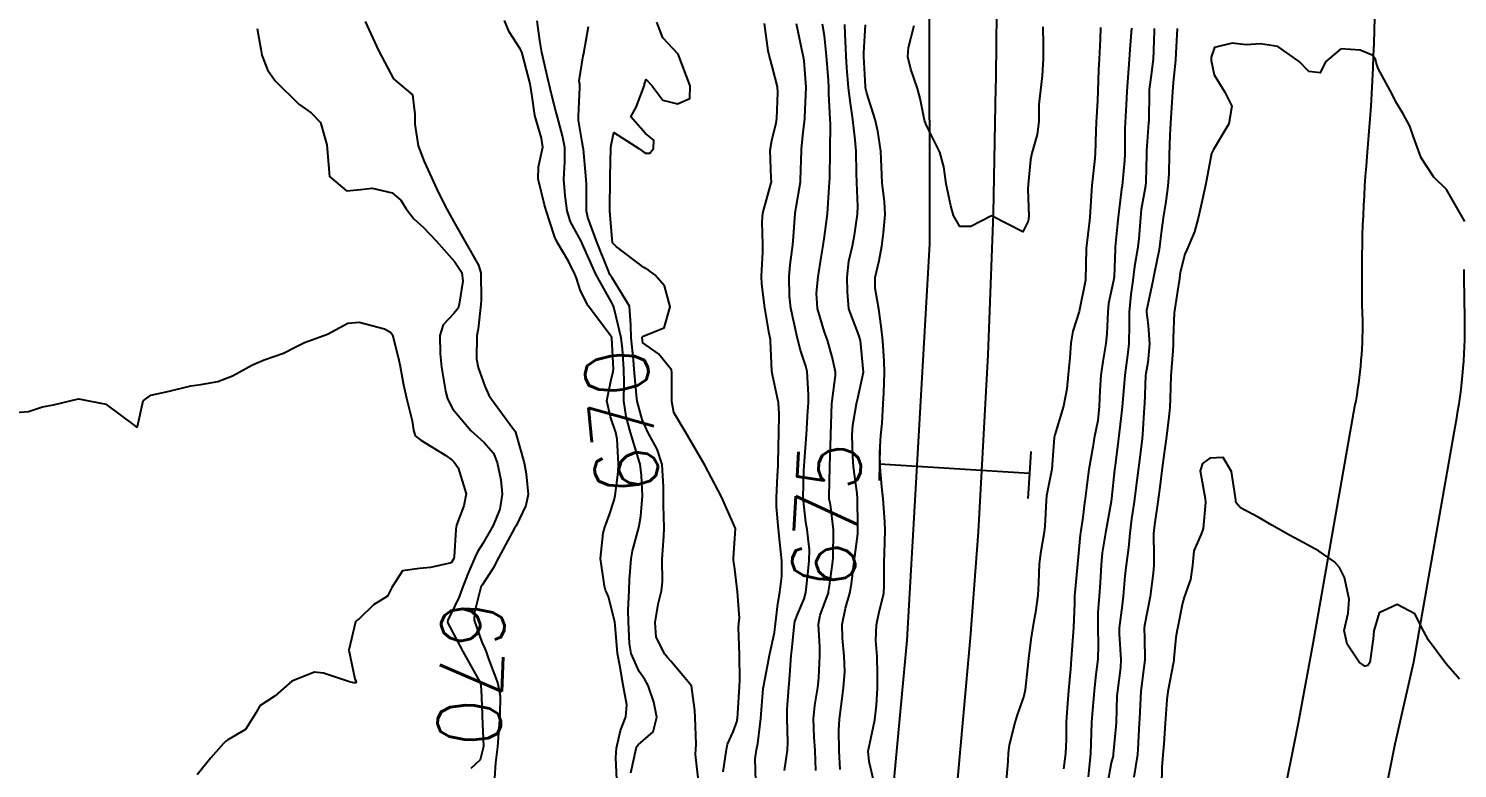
# Model space of a CAD drawing. Header units: metres. Extents: x 298520 to 308411, y 7433745 to 7450750.
# Drawn here: x 300845.5 to 300936.1, y 7447241.7 to 7447288.5 of the extents above; entities that cross this region are included whole.
import ezdxf
from ezdxf.enums import TextEntityAlignment as Align

# ---------------------------------------------------------------- set-up
doc = ezdxf.new("R2010")
doc.units = ezdxf.units.M
doc.header["$LTSCALE"] = 10
for name, color, linetype in [('Cotas', 45, 'Continuous'), ('Curvas de Nivel 1m', 11, 'Continuous'), ('Curvas de Nivel 5m', 15, 'Continuous'), ('Linha Férrea', 251, 'TRACKS'), ('Pórtico', 62, 'Continuous'), ('Vias Primárias', 230, 'Continuous')]:
    doc.layers.add(name, color=color, linetype=linetype)
doc.styles.add('Style-STANDARD', font='STANDARD.shx')
doc.linetypes.add('TRACKS', pattern='A,0.15,[130,ltypeshp.shx,S=0.25,R=0,X=0,Y=0],0.15', length=0.3)

msp = doc.modelspace()

# ---------------------------------------------------------------- linework, layer by layer
at = {"layer": 'Curvas de Nivel 1m', "flags": 128}
for points, elevation in [([(300866.89, 7447288.999), (300867.734, 7447287.15), (300868.686, 7447285.367), (300868.951, 7447285.136), (300869.89, 7447284.337), (300870.034, 7447283.119), (300870.023, 7447282.486), (300870.245, 7447281.116), (300870.628, 7447280.124), (300871.098, 7447279.105), (300871.515, 7447278.19), (300872.062, 7447277.095), (300872.584, 7447276.163), (300873.204, 7447275.084), (300874.073, 7447273.552), (300874.214, 7447273.073), (300874.245, 7447271.354), (300874.221, 7447271.073), (300874.04, 7447269.535), (300873.968, 7447269.075), (300873.936, 7447267.618), (300874.036, 7447267.074), (300874.461, 7447265.897), (300874.718, 7447265.329), (300874.881, 7447265.064), (300876.287, 7447263.18), (300876.4, 7447263.04), (300876.406, 7447263.023), (300876.422, 7447262.985), (300876.957, 7447261.034), (300877.09, 7447260.336), (300877.208, 7447259.032), (300877.072, 7447258.326), (300876.446, 7447257.039), (300876.409, 7447256.983), (300876.351, 7447256.898), (300875.356, 7447255.055), (300875.005, 7447254.377), (300874.306, 7447253.3), (300874.219, 7447253.156), (300874.189, 7447253.071), (300873.811, 7447251.552), (300873.788, 7447251.075), (300874.269, 7447249.68), (300874.474, 7447249.275), (300874.544, 7447249.066), (300874.696, 7447248.624), (300875.288, 7447247.054), (300875.44, 7447246.267), (300875.423, 7447245.052), (300875.342, 7447243.907), (300875.276, 7447243.054), (300875.153, 7447242.035), (300875.071, 7447241.056)], 669), ([(300882.844, 7447240.963), (300882.771, 7447242.37), (300882.814, 7447242.964), (300883.071, 7447244.09), (300883.413, 7447244.958), (300883.468, 7447245.71), (300883.233, 7447246.96), (300883.019, 7447248.194), (300882.886, 7447248.964), (300882.744, 7447250.5), (300882.698, 7447250.966), (300882.299, 7447252.549), (300882.175, 7447252.845), (300882.114, 7447252.973), (300882.051, 7447253.229), (300881.803, 7447254.978), (300881.967, 7447256.594), (300882.08, 7447256.974), (300882.361, 7447257.77), (300882.661, 7447258.676), (300882.73, 7447258.966), (300882.921, 7447260.438), (300882.935, 7447260.965), (300882.846, 7447262.539), (300882.763, 7447262.967), (300882.438, 7447263.958), (300882.2, 7447264.974), (300882.465, 7447266.203), (300882.612, 7447266.828), (300882.617, 7447266.969), (300882.514, 7447268.949), (300882.51, 7447268.97), (300882.494, 7447269.014), (300881.012, 7447270.985), (300880.532, 7447271.927), (300880.27, 7447272.724), (300880.175, 7447272.996), (300879.796, 7447273.76), (300879.045, 7447275.013), (300878.896, 7447275.336), (300878.586, 7447276.293), (300878.357, 7447277.022), (300878.25, 7447277.37), (300877.857, 7447279.028), (300877.873, 7447279.778), (300878.143, 7447281.025), (300878.067, 7447281.608), (300877.639, 7447283.03), (300877.468, 7447284.239), (300877.335, 7447285.033), (300876.849, 7447286.901), (300876.81, 7447287.039), (300876.715, 7447287.256), (300876.002, 7447288.327), (300875.723, 7447289.055)], 669), ([(300888.005, 7447240.902), (300887.829, 7447242.555), (300887.839, 7447242.903), (300887.871, 7447243.22), (300887.802, 7447244.904), (300887.776, 7447245.346), (300887.57, 7447246.907), (300886.248, 7447248.467), (300886.039, 7447248.711), (300885.876, 7447248.926), (300885.337, 7447249.997), (300885.268, 7447250.935), (300885.453, 7447252.091), (300885.672, 7447252.929), (300885.73, 7447253.51), (300885.709, 7447254.929), (300885.809, 7447256.39), (300885.84, 7447256.928), (300885.8, 7447258.361), (300885.794, 7447258.929), (300885.799, 7447259.511), (300885.711, 7447260.93), (300885.389, 7447261.912), (300884.824, 7447262.944), (300884.436, 7447263.791), (300884.129, 7447264.953), (300884.084, 7447265.327), (300883.93, 7447266.955), (300883.882, 7447267.553), (300883.739, 7447268.958), (300883.714, 7447269.749), (300883.645, 7447270.959), (300882.541, 7447272.752), (300882.4, 7447272.971), (300882.276, 7447273.243), (300881.59, 7447274.98), (300881, 7447276.575), (300880.917, 7447276.987), (300880.91, 7447278.687), (300880.9, 7447278.987), (300880.716, 7447280.915), (300880.707, 7447280.989), (300880.646, 7447281.347), (300880.412, 7447282.745), (300880.396, 7447282.994), (300880.5, 7447284.811), (300880.481, 7447284.993), (300880.441, 7447285.24), (300880.71, 7447286.811), (300880.743, 7447286.959), (300880.75, 7447286.99), (300881.041, 7447288.675)], 671), ([(300889.585, 7447241.469), (300889.78, 7447242.884), (300889.86, 7447243.211), (300890.2, 7447243.994), (300890.448, 7447244.638), (300890.492, 7447244.876), (300890.512, 7447245.171), (300890.613, 7447246.874), (300890.635, 7447247.272), (300890.613, 7447248.875), (300890.544, 7447250.611), (300890.565, 7447250.876), (300890.611, 7447251.2), (300890.489, 7447252.877), (300890.324, 7447254.294), (300890.229, 7447254.881), (300890.22, 7447254.996), (300890.353, 7447256.88), (300889.462, 7447258.889), (300888.403, 7447260.9), (300887.23, 7447262.912), (300886.442, 7447264.216), (300886.32, 7447264.922), (300886.314, 7447266.765), (300886.294, 7447266.923), (300885.48, 7447267.932), (300884.49, 7447268.637), (300884.45, 7447268.95), (300884.45, 7447268.994), (300884.495, 7447269.058), (300885.839, 7447269.594), (300886.217, 7447270.925), (300885.85, 7447272.244), (300885.251, 7447272.939), (300884.837, 7447273.237), (300884.55, 7447273.42), (300882.803, 7447274.734), (300882.573, 7447274.953), (300882.563, 7447274.97), (300882.392, 7447276.972), (300882.386, 7447277.181), (300882.405, 7447278.972), (300882.407, 7447279.181), (300882.456, 7447280.972), (300882.467, 7447281.15), (300882.653, 7447281.961), (300884.22, 7447280.954), (300884.639, 7447280.659), (300884.925, 7447280.659), (300885.156, 7447280.942), (300885.182, 7447281.476), (300884.652, 7447281.894), (300883.717, 7447282.959), (300884.063, 7447283.562), (300884.58, 7447284.951), (300884.594, 7447285.041), (300884.688, 7447285.316), (300885.058, 7447284.944), (300885.756, 7447284.016), (300886.671, 7447283.777), (300887.465, 7447284.122), (300887.473, 7447284.912), (300886.713, 7447286.92), (300885.748, 7447287.96), (300885.363, 7447288.941)], 672), ([(300891.655, 7447240.858), (300891.602, 7447242.283), (300891.698, 7447242.857), (300891.778, 7447243.267), (300891.962, 7447244.854), (300892.117, 7447246.737), (300892.134, 7447246.851), (300892.238, 7447247.405), (300892.473, 7447248.626), (300892.521, 7447248.847), (300892.823, 7447250.297), (300892.892, 7447250.844), (300893.038, 7447252.1), (300893.177, 7447252.841), (300893.297, 7447253.862), (300893.294, 7447254.84), (300893.176, 7447256.01), (300893.075, 7447256.843), (300892.965, 7447258.246), (300892.951, 7447258.844), (300893.027, 7447260.211), (300893.064, 7447260.843), (300893.091, 7447262.168), (300893.106, 7447262.843), (300893.134, 7447264.152), (300893.077, 7447264.844), (300892.707, 7447266.611), (300892.669, 7447266.848), (300892.579, 7447268.762), (300892.569, 7447268.849), (300892.499, 7447269.236), (300892.218, 7447270.855), (300892.024, 7447272.344), (300892.013, 7447272.858), (300892.084, 7447274.383), (300892.094, 7447274.857), (300892.037, 7447276.31), (300892.087, 7447276.858), (300892.612, 7447278.774), (300892.629, 7447278.834), (300892.631, 7447278.85), (300892.616, 7447279.072), (300892.561, 7447280.851), (300892.649, 7447281.46), (300892.935, 7447282.572), (300892.972, 7447282.847), (300893.034, 7447284.491), (300893.009, 7447284.847), (300892.701, 7447286.083), (300892.491, 7447286.852), (300892.434, 7447287.135), (300892.196, 7447288.855)], 673), ([(300893.462, 7447241.545), (300893.645, 7447242.835), (300893.675, 7447243.351), (300893.633, 7447244.836), (300893.639, 7447245.416), (300893.739, 7447246.835), (300893.775, 7447247.297), (300893.885, 7447248.834), (300893.921, 7447249.171), (300894.089, 7447250.832), (300894.121, 7447250.995), (300894.289, 7447251.423), (300894.707, 7447252.418), (300894.814, 7447252.825), (300894.972, 7447254.174), (300895.035, 7447254.823), (300895.054, 7447255.534), (300894.895, 7447256.822), (300894.814, 7447257.28), (300894.651, 7447258.826), (300894.696, 7447260.528), (300894.712, 7447260.825), (300894.729, 7447261.148), (300894.853, 7447262.824), (300894.942, 7447264.326), (300894.973, 7447264.822), (300894.99, 7447265.354), (300894.889, 7447266.824), (300894.812, 7447267.161), (300894.486, 7447268.184), (300894.3, 7447268.832), (300894.234, 7447269.096), (300893.864, 7447270.837), (300893.772, 7447271.596), (300893.757, 7447272.838), (300893.814, 7447273.574), (300893.982, 7447274.836), (300894.028, 7447275.378), (300894.141, 7447276.835), (300894.204, 7447277.227), (300894.468, 7447278.831), (300894.48, 7447278.967), (300894.53, 7447280.831), (300894.542, 7447280.933), (300894.654, 7447281.956), (300894.741, 7447282.829), (300894.745, 7447282.91), (300894.845, 7447284.828), (300894.708, 7447286.505), (300894.65, 7447286.831), (300894.627, 7447286.918), (300894.22, 7447288.835)], 674), ([(300896.996, 7447241.622), (300896.918, 7447242.799), (300896.902, 7447244.1), (300896.947, 7447244.799), (300897.059, 7447245.635), (300897.211, 7447246.795), (300897.28, 7447247.831), (300897.253, 7447248.795), (300897.135, 7447249.932), (300897.124, 7447250.797), (300897.329, 7447251.831), (300897.604, 7447252.79), (300897.717, 7447253.384), (300897.877, 7447254.787), (300898.108, 7447256.541), (300898.119, 7447256.782), (300898.105, 7447257.033), (300898.088, 7447258.783), (300898.061, 7447259.1), (300897.832, 7447260.786), (300897.783, 7447261.412), (300897.75, 7447262.787), (300897.788, 7447263.431), (300898.026, 7447264.784), (300898.102, 7447265.138), (300898.473, 7447266.78), (300898.269, 7447268.782), (300898.167, 7447269.115), (300897.546, 7447270.79), (300897.458, 7447271.867), (300897.436, 7447272.791), (300897.53, 7447273.813), (300897.765, 7447274.788), (300897.905, 7447275.455), (300898.097, 7447276.785), (300898.115, 7447277.268), (300898.049, 7447278.786), (300898.032, 7447279.376), (300898.003, 7447280.786), (300897.948, 7447281.489), (300897.791, 7447282.789), (300897.651, 7447283.812), (300897.523, 7447284.792), (300897.416, 7447286.079), (300897.373, 7447286.793), (300897.303, 7447288.218), (300897.278, 7447288.795)], 676), ([(300899.152, 7447240.77), (300898.832, 7447242.117), (300898.769, 7447242.774), (300899.02, 7447243.952), (300899.178, 7447244.77), (300899.293, 7447245.698), (300899.351, 7447246.769), (300899.354, 7447247.657), (300899.328, 7447248.769), (300899.257, 7447249.782), (300899.292, 7447250.77), (300899.469, 7447251.591), (300899.749, 7447252.766), (300899.789, 7447253.287), (300899.782, 7447254.766), (300899.799, 7447255.305), (300899.833, 7447256.765), (300899.822, 7447257.302), (300899.71, 7447258.767), (300899.632, 7447259.52), (300899.529, 7447260.769), (300899.499, 7447261.683), (300899.57, 7447262.769), (300899.654, 7447263.548), (300899.726, 7447264.767), (300899.761, 7447265.466), (300899.792, 7447266.767), (300899.776, 7447267.471), (300899.691, 7447268.768), (300899.591, 7447269.685), (300899.447, 7447270.771), (300899.213, 7447272.097), (300899.212, 7447272.773), (300899.464, 7447273.861), (300899.632, 7447274.769), (300899.74, 7447275.603), (300899.849, 7447276.767), (300899.806, 7447277.563), (300899.651, 7447278.77), (300899.603, 7447279.796), (300899.574, 7447280.771), (300899.387, 7447282.042), (300899.201, 7447282.775), (300898.68, 7447284.445), (300898.602, 7447284.781), (300898.589, 7447284.877), (300898.488, 7447286.782), (300898.489, 7447287.009), (300898.594, 7447288.781)], 677), ([(300909.839, 7447288.649), (300909.847, 7447287.524), (300909.847, 7447286.649), (300909.796, 7447285.55), (300909.679, 7447284.65), (300909.588, 7447283.737), (300909.574, 7447282.651), (300909.481, 7447281.825), (300909.145, 7447280.655), (300909.056, 7447280.236), (300908.899, 7447278.657), (300908.895, 7447278.372), (300908.943, 7447276.657), (300908.908, 7447276.337), (300908.578, 7447275.673), (300906.593, 7447276.68), (300905.279, 7447276.003), (300904.582, 7447276.004), (300904.169, 7447276.714), (300903.997, 7447277.318), (300903.709, 7447278.719), (300903.561, 7447279.788), (300903.313, 7447280.723), (300902.656, 7447282.026), (300902.429, 7447282.502), (300902.346, 7447282.735), (300902.052, 7447284.115), (300901.888, 7447284.742), (300901.478, 7447285.972), (300901.284, 7447286.751), (300901.321, 7447287.353), (300901.684, 7447288.746)], 678), ([(300913.498, 7447288.602), (300913.465, 7447287.863), (300913.4, 7447286.603), (300913.374, 7447285.932), (300913.331, 7447284.604), (300913.298, 7447283.982), (300913.213, 7447282.604), (300913.195, 7447282.067), (300913.154, 7447280.605), (300913.116, 7447280.125), (300912.945, 7447278.607), (300912.917, 7447278.299), (300912.82, 7447276.608), (300912.801, 7447276.396), (300912.583, 7447274.61), (300912.582, 7447274.591), (300912.543, 7447272.61), (300912.136, 7447270.616), (300911.743, 7447269.382), (300911.614, 7447268.623), (300911.541, 7447267.681), (300911.44, 7447266.625), (300911.359, 7447265.727), (300911.15, 7447264.629), (300910.59, 7447262.803), (300910.558, 7447262.638), (300910.403, 7447260.64), (300910.072, 7447258.949), (300910.042, 7447258.643), (300909.971, 7447257.029), (300909.927, 7447256.644), (300909.685, 7447255.301), (300909.603, 7447254.647), (300909.552, 7447253.41), (300909.515, 7447252.648), (300909.37, 7447251.571), (300909.198, 7447250.651), (300909.067, 7447249.856), (300908.918, 7447248.653), (300908.855, 7447248.045), (300908.706, 7447246.655), (300908.626, 7447246.259), (300908.217, 7447245.071), (300908.081, 7447244.662), (300907.7, 7447243.157), (300907.638, 7447242.668), (300907.621, 7447242.112), (300907.491, 7447240.67)], 677), ([(300915.451, 7447288.579), (300915.361, 7447287.222), (300915.315, 7447286.581), (300915.269, 7447286.019), (300915.17, 7447284.585), (300915.147, 7447284.116), (300915.05, 7447282.586), (300915.036, 7447282.209), (300915.026, 7447280.586), (300915.011, 7447280.212), (300914.856, 7447278.588), (300914.829, 7447278.369), (300914.606, 7447276.59), (300914.59, 7447276.407), (300914.43, 7447274.726), (300914.422, 7447274.591), (300914.349, 7447272.788), (300914.325, 7447272.592), (300914.004, 7447271.12), (300913.948, 7447270.596), (300913.892, 7447269.206), (300913.824, 7447268.597), (300913.634, 7447267.446), (300913.522, 7447266.6), (300913.448, 7447265.61), (300913.409, 7447264.6), (300913.314, 7447263.722), (300913.1, 7447262.603), (300912.995, 7447262.026), (300912.757, 7447260.606), (300912.709, 7447260.296), (300912.488, 7447258.609), (300912.476, 7447258.505), (300912.363, 7447257.606), (300912.223, 7447256.612), (300912.208, 7447256.468), (300912.029, 7447254.615), (300911.88, 7447253.046), (300911.851, 7447252.617), (300911.835, 7447252.153), (300911.775, 7447250.618), (300911.679, 7447249.201), (300911.637, 7447248.619), (300911.592, 7447247.966), (300911.469, 7447246.621), (300911.396, 7447245.793), (300911.325, 7447244.629), (300911.313, 7447243.512), (300911.263, 7447242.629), (300911.154, 7447241.65)], 676), ([(300918.343, 7447288.544), (300918.271, 7447286.99), (300918.245, 7447286.545), (300918.105, 7447285.132), (300918.056, 7447284.549), (300918.012, 7447283.886), (300917.924, 7447282.551), (300917.882, 7447281.778), (300917.849, 7447280.552), (300917.821, 7447279.356), (300917.767, 7447278.553), (300917.63, 7447277.581), (300917.467, 7447276.557), (300917.368, 7447275.771), (300917.207, 7447274.56), (300916.879, 7447272.897), (300916.806, 7447272.566), (300916.53, 7447271.286), (300916.413, 7447270.682), (300916.409, 7447270.571), (300916.51, 7447269.736), (300916.597, 7447268.568), (300916.481, 7447267.401), (300916.36, 7447266.686), (300916.344, 7447266.571), (300916.273, 7447264.744), (300916.262, 7447264.572), (300916.16, 7447262.838), (300916.138, 7447262.573), (300915.939, 7447261.043), (300915.875, 7447260.575), (300915.705, 7447259.255), (300915.617, 7447258.578), (300915.46, 7447257.481), (300915.355, 7447256.58), (300915.273, 7447255.652), (300915.126, 7447254.582), (300915.042, 7447253.863), (300914.934, 7447252.584), (300914.86, 7447252.022), (300914.676, 7447250.586), (300914.677, 7447250.186), (300914.785, 7447248.585), (300914.76, 7447248.073), (300914.559, 7447246.587), (300914.532, 7447246.285), (300914.475, 7447244.587), (300914.458, 7447244.338), (300914.304, 7447242.589), (300914.285, 7447242.486), (300914.177, 7447242.043), (300913.918, 7447240.594)], 674), ([(300936.593, 7447276.33), (300935.431, 7447278.342), (300934.621, 7447279.129), (300933.81, 7447280.358), (300933.331, 7447281.685), (300933.104, 7447282.366), (300932.671, 7447283.142), (300932.211, 7447283.91), (300931.968, 7447284.381), (300931.093, 7447286.009), (300930.955, 7447286.396), (300930.93, 7447286.612), (300930.717, 7447286.849), (300929.959, 7447287.169), (300928.721, 7447287.254), (300927.76, 7447286.434), (300927.404, 7447285.738), (300926.703, 7447285.817), (300926.076, 7447286.456), (300924.722, 7447287.404), (300923.635, 7447287.57), (300922.723, 7447287.517), (300921.831, 7447287.61), (300920.721, 7447287.346), (300920.508, 7447286.729), (300920.5, 7447286.522), (300920.699, 7447285.603), (300921.366, 7447284.51), (300921.81, 7447283.638), (300921.631, 7447282.505), (300920.647, 7447280.893), (300920.535, 7447280.63), (300920.51, 7447280.521), (300920.203, 7447278.941), (300920.133, 7447278.525), (300919.859, 7447277.269), (300919.674, 7447276.529), (300919.441, 7447275.671), (300918.957, 7447274.536), (300918.839, 7447274.258), (300918.548, 7447273.092), (300918.47, 7447272.541), (300918.456, 7447272.455), (300918.164, 7447270.545), (300918.103, 7447268.941), (300918.106, 7447268.546), (300918.083, 7447268.14), (300917.946, 7447266.548), (300917.897, 7447265.103), (300917.877, 7447264.548), (300917.83, 7447263.942), (300917.659, 7447262.551), (300917.535, 7447261.674), (300917.381, 7447260.555), (300917.278, 7447259.668), (300917.129, 7447258.559), (300916.906, 7447257.109), (300916.86, 7447256.562), (300916.878, 7447255.101), (300916.873, 7447254.562), (300916.84, 7447254.048), (300916.649, 7447252.565), (300916.285, 7447250.729), (300916.256, 7447250.597), (300916.252, 7447250.57), (300916.273, 7447249.937), (300916.292, 7447248.569), (300916.248, 7447248.07), (300916.065, 7447246.741), (300916.046, 7447246.572), (300915.96, 7447244.828), (300915.945, 7447244.573), (300915.857, 7447242.904), (300915.826, 7447242.574), (300915.611, 7447241.133)], 673), ([(300844.435, 7447264.2), (300845.55, 7447264.295), (300846.441, 7447264.595), (300847.123, 7447264.713), (300848.448, 7447265.036), (300848.727, 7447265.097), (300850.444, 7447264.76), (300852.35, 7447263.331), (300852.423, 7447263.306), (300852.458, 7447263.329), (300852.817, 7447264.955), (300853.296, 7447265.317), (300854.456, 7447265.584), (300855.835, 7447265.91), (300856.46, 7447266.01), (300857.54, 7447266.191), (300858.466, 7447266.547), (300859.743, 7447267.241), (300860.476, 7447267.552), (300861.717, 7447267.981), (300862.485, 7447268.378), (300863.029, 7447268.663), (300864.493, 7447269.19), (300865.793, 7447269.881), (300866.505, 7447269.942), (300868.118, 7447269.525), (300868.496, 7447269.322), (300868.608, 7447269.138), (300869.001, 7447267.655), (300869.11, 7447267.13), (300869.319, 7447265.985), (300869.497, 7447265.124), (300869.859, 7447263.691), (300869.949, 7447263.117), (300870.06, 7447262.756), (300870.417, 7447262.481), (300871.992, 7447261.509), (300872.404, 7447261.206), (300872.524, 7447261.089), (300872.768, 7447260.715), (300873.284, 7447259.081), (300873.14, 7447258.308), (300872.668, 7447257.087), (300872.62, 7447256.818), (300872.526, 7447255.088), (300872.488, 7447254.931), (300872.327, 7447254.701), (300871.023, 7447254.402), (300870.321, 7447254.345), (300869.254, 7447254.191), (300868.579, 7447253.136), (300868.297, 7447252.584), (300867.402, 7447252.038), (300866.504, 7447251.158), (300866.376, 7447251.065), (300866.281, 7447250.959), (300865.851, 7447249.166), (300866.236, 7447247.359), (300866.304, 7447247.159), (300866.284, 7447247.108), (300866.232, 7447247.094), (300866.167, 7447247.096), (300865.888, 7447247.165), (300864.241, 7447247.717), (300863.666, 7447247.772), (300862.233, 7447247.21), (300861.169, 7447246.275), (300860.217, 7447245.639), (300859.983, 7447245.233), (300859.29, 7447244.15), (300858.186, 7447243.484), (300858.045, 7447243.401), (300857.911, 7447243.263), (300857.095, 7447242.35), (300856.239, 7447241.279)], 671), ([(300936.243, 7447247.336), (300935.373, 7447248.339), (300934.275, 7447249.816), (300933.99, 7447250.354), (300933.406, 7447251.475), (300932.3, 7447252.073), (300931.147, 7447251.538), (300930.81, 7447250.395), (300930.777, 7447249.894), (300930.553, 7447248.397), (300930.441, 7447248.208), (300930.25, 7447248.15), (300929.892, 7447248.404), (300929.135, 7447249.546), (300928.933, 7447250.414), (300929.194, 7447251.511), (300929.257, 7447252.41), (300928.965, 7447253.765), (300928.633, 7447254.417), (300928.328, 7447254.769), (300927.315, 7447255.459), (300926.346, 7447256.001), (300925.478, 7447256.459), (300924.359, 7447257.097), (300923.477, 7447257.596), (300922.37, 7447258.195), (300922.082, 7447258.503), (300922.053, 7447258.828), (300921.803, 7447260.499), (300921.272, 7447261.368), (300920.411, 7447261.331), (300919.946, 7447260.987), (300919.806, 7447260.526), (300920.118, 7447258.782), (300920.151, 7447258.522), (300919.992, 7447256.888), (300919.865, 7447256.525), (300919.41, 7447255.461), (300919.323, 7447254.53), (300919.201, 7447253.65), (300918.802, 7447252.535), (300918.686, 7447252.15), (300918.369, 7447250.539), (300918.352, 7447250.469), (300918.274, 7447249.978), (300918.145, 7447248.651), (300918.139, 7447248.542), (300918.119, 7447248.409), (300917.763, 7447246.547), (300917.699, 7447246.019), (300917.585, 7447244.549), (300917.497, 7447243.247), (300917.438, 7447242.551), (300917.384, 7447241.76), (300917.367, 7447240.552)], 672)]:
    msp.add_lwpolyline(points, dxfattribs=dict(at, elevation=elevation))
at = {"layer": 'Curvas de Nivel 5m', "flags": 128}
for points, elevation in [([(300860.033, 7447288.548), (300860.264, 7447287.237), (300860.335, 7447286.861), (300860.7, 7447285.936), (300861.174, 7447285.225), (300862.671, 7447283.746), (300863.457, 7447283.198), (300864.062, 7447282.594), (300864.462, 7447281.183), (300864.613, 7447279.18), (300865.7, 7447278.269), (300866.605, 7447278.343), (300867.32, 7447278.438), (300868.603, 7447278.147), (300869.135, 7447277.668), (300869.475, 7447277.127), (300869.959, 7447276.492), (300870.581, 7447275.947), (300871.388, 7447275.102), (300872.553, 7447273.794), (300873.009, 7447273.085), (300873.079, 7447272.543), (300872.845, 7447271.087), (300872.77, 7447270.837), (300872.514, 7447270.49), (300871.824, 7447269.776), (300871.612, 7447269.099), (300871.629, 7447267.951), (300871.725, 7447267.097), (300871.975, 7447265.578), (300872.106, 7447265.093), (300872.443, 7447264.44), (300873.575, 7447263.078), (300874.416, 7447262.332), (300875.009, 7447261.661), (300875.25, 7447261.057), (300875.485, 7447259.955), (300875.574, 7447259.052), (300875.409, 7447258.1), (300874.997, 7447257.06), (300874.342, 7447255.93), (300874.003, 7447255.407), (300873.847, 7447255.075), (300873.385, 7447254.012), (300873.03, 7447253.083), (300872.837, 7447252.546), (300872.286, 7447251.408), (300872.127, 7447251.092), (300872.11, 7447250.922), (300872.278, 7447250.602), (300873.074, 7447249.082), (300874.174, 7447247.131), (300874.203, 7447247.07), (300874.229, 7447246.681), (300874.292, 7447245.147), (300874.293, 7447245.069), (300874.293, 7447244.987), (300874.387, 7447243.067), (300874.174, 7447242.227), (300873.576, 7447241.669)], 670), ([(300883.727, 7447241.395), (300884.053, 7447242.951), (300884.086, 7447243.05), (300884.186, 7447243.168), (300885.128, 7447244.007), (300885.38, 7447244.932), (300885.176, 7447245.889), (300884.823, 7447246.941), (300884.613, 7447247.321), (300884.246, 7447247.815), (300883.736, 7447248.955), (300883.641, 7447249.585), (300883.58, 7447250.957), (300883.549, 7447251.699), (300883.611, 7447252.957), (300883.647, 7447253.623), (300883.74, 7447254.956), (300883.834, 7447255.459), (300884.225, 7447256.951), (300884.252, 7447257.053), (300884.36, 7447257.67), (300884.459, 7447258.949), (300884.392, 7447260.23), (300884.31, 7447260.951), (300884.282, 7447261.074), (300883.709, 7447262.957), (300883.421, 7447263.977), (300883.277, 7447264.962), (300883.303, 7447266.123), (300883.285, 7447266.962), (300883.198, 7447268.25), (300883.101, 7447268.964), (300882.669, 7447270.821), (300882.625, 7447270.969), (300882.525, 7447271.164), (300881.494, 7447272.98), (300880.639, 7447274.923), (300880.613, 7447274.99), (300880.574, 7447275.07), (300879.888, 7447276.303), (300879.694, 7447277.003), (300879.565, 7447277.968), (300879.475, 7447279.007), (300879.541, 7447280.095), (300879.54, 7447281.007), (300879.396, 7447281.755), (300879.043, 7447283.014), (300878.968, 7447283.318), (300878.677, 7447284.47), (300878.547, 7447285.021), (300878.508, 7447285.199), (300878.082, 7447287.026), (300877.954, 7447287.794), (300877.777, 7447289.03)], 670), ([(300895.439, 7447241.549), (300895.398, 7447242.818), (300895.341, 7447243.673), (300895.311, 7447244.819), (300895.375, 7447245.665), (300895.575, 7447246.817), (300895.639, 7447247.416), (300895.709, 7447248.815), (300895.693, 7447249.384), (300895.621, 7447250.817), (300895.723, 7447251.381), (300896.242, 7447252.811), (300896.251, 7447252.863), (300896.31, 7447253.258), (300896.502, 7447254.636), (300896.523, 7447254.807), (300896.545, 7447255.017), (300896.567, 7447256.798), (300896.369, 7447258.408), (300896.299, 7447258.728), (300896.292, 7447258.801), (300896.289, 7447258.886), (300896.34, 7447260.801), (300896.391, 7447262.769), (300896.393, 7447262.8), (300896.394, 7447262.83), (300896.453, 7447264.8), (300896.692, 7447266.577), (300896.691, 7447266.798), (300896.482, 7447267.756), (300896.257, 7447268.57), (300896.187, 7447268.805), (300896.001, 7447269.307), (300895.553, 7447270.815), (300895.491, 7447271.774), (300895.592, 7447272.814), (300895.778, 7447274.034), (300895.912, 7447274.81), (300895.996, 7447275.384), (300896.181, 7447276.806), (300896.303, 7447278.497), (300896.325, 7447278.804), (300896.341, 7447279.08), (300896.366, 7447280.804), (300896.368, 7447282.513), (300896.36, 7447282.805), (300896.278, 7447284.405), (300896.267, 7447284.806), (300896.244, 7447285.252), (300896.118, 7447286.809), (300895.989, 7447288.075), (300895.866, 7447288.813)], 675), ([(300916.893, 7447288.558), (300916.886, 7447288.404), (300916.822, 7447286.559), (300916.814, 7447286.457), (300916.698, 7447285.586), (300916.582, 7447284.674), (300916.571, 7447284.571), (300916.548, 7447282.687), (300916.544, 7447282.571), (300916.417, 7447280.8), (300916.404, 7447280.572), (300916.361, 7447278.828), (300916.338, 7447278.573), (300916.079, 7447277.094), (300916.018, 7447276.576), (300915.914, 7447275.235), (300915.834, 7447274.577), (300915.65, 7447273.481), (300915.544, 7447272.58), (300915.423, 7447271.692), (300915.305, 7447270.582), (300915.304, 7447269.79), (300915.289, 7447268.582), (300915.205, 7447267.863), (300915.035, 7447266.584), (300914.985, 7447266.065), (300914.859, 7447264.586), (300914.821, 7447264.204), (300914.635, 7447262.588), (300914.609, 7447262.4), (300914.404, 7447260.707), (300914.387, 7447260.606), (300914.389, 7447260.59), (300914.194, 7447258.774), (300914.165, 7447258.592), (300913.889, 7447257.064), (300913.805, 7447256.595), (300913.606, 7447255.332), (300913.535, 7447254.598), (300913.474, 7447253.44), (300913.409, 7447252.599), (300913.324, 7447251.568), (300913.317, 7447250.6), (300913.351, 7447249.515), (300913.313, 7447248.599), (300913.203, 7447247.641), (300913.086, 7447246.601), (300912.976, 7447245.364), (300912.921, 7447244.609), (300912.899, 7447243.913), (300912.862, 7447242.61), (300912.703, 7447241.147)], 675)]:
    msp.add_lwpolyline(points, dxfattribs=dict(at, elevation=elevation))
at = {"layer": 'Linha Férrea', "flags": 128}
for points in [[(298729.261, 7450749.95), (298734.809, 7450730.65), (298742.343, 7450703.451), (298750.119, 7450676.237), (298757.889, 7450649.199), (298765.189, 7450623.712), (298769.985, 7450606.424), (298776.494, 7450583.287), (298783.055, 7450560.248), (298788.164, 7450542.214), (298793.821, 7450521.584), (298798.125, 7450506.606), (298804.386, 7450484.418), (298809.295, 7450466.837), (298814.551, 7450448.858), (298819.559, 7450431.225), (298826.267, 7450408.649), (298831.926, 7450389.314), (298837.135, 7450370.779), (298842.092, 7450352.398), (298847.802, 7450331.823), (298852.149, 7450316.412), (298858.34, 7450294.769), (298862.969, 7450278.965), (298867.952, 7450260.088), (298870.924, 7450249.95), (298873.722, 7450238.982), (298878.355, 7450222.697), (298882.025, 7450210.358), (298885.603, 7450197.651), (298890.189, 7450181.049), (298894.637, 7450166.006), (298898.995, 7450149.812), (298904.361, 7450131.79), (298908.122, 7450117.709), (298911.93, 7450103.946), (298916.104, 7450089.039), (298920.554, 7450073.399), (298923.212, 7450064.319), (298926.468, 7450052.577), (298930.321, 7450038.956), (298934.723, 7450023.223), (298938.252, 7450011.622), (298941.509, 7449999.193), (298944.399, 7449989.651), (298947.701, 7449977.682), (298952.335, 7449961.49), (298956.967, 7449946.581), (298961.92, 7449929.017), (298965.909, 7449915.258), (298970.082, 7449900.905), (298973.936, 7449887.787), (298977.788, 7449874.853), (298981.549, 7449862.469), (298986.366, 7449847.197), (298989.852, 7449836.37), (298994.575, 7449822.337), (298999.437, 7449807.292), (299004.068, 7449794.269), (299008.7, 7449781.657), (299013.057, 7449770.328), (299018.285, 7449757.718), (299022.322, 7449748.037), (299026.817, 7449737.63), (299031.861, 7449726.852), (299036.814, 7449716.896), (299043.096, 7449705.205), (299047.821, 7449696.534), (299054.335, 7449685.572), (299060.664, 7449675.852), (299069.469, 7449663.104), (299077.541, 7449652.872), (299085.429, 7449643.336), (299089.832, 7449637.784), (299098.728, 7449628.561), (299107.993, 7449618.793), (299117.442, 7449610.031), (299127.077, 7449601.223), (299138.453, 7449591.782), (299150.409, 7449582.651), (299162.779, 7449573.982), (299174.004, 7449567.002), (299185.962, 7449560.295), (299199.698, 7449553.222), (299213.253, 7449547.024), (299227.033, 7449541.5), (299241.999, 7449536.525), (299258.424, 7449531.831), (299277.224, 7449527.814), (299295.935, 7449525.032), (299311.589, 7449523.57), (299326.876, 7449522.883), (299340.975, 7449522.747), (299353.572, 7449523.111), (299369.274, 7449524.069), (299382.826, 7449525.211), (299396.609, 7449526.717), (299414.178, 7449529.501), (299430.969, 7449532.603), (299440.142, 7449534.839), (299451.094, 7449537.487), (299469.666, 7449542.917), (299486.963, 7449547.755), (299510.376, 7449554.83), (299531.414, 7449561.037), (299544.903, 7449564.894), (299559.186, 7449569.068), (299590.197, 7449576.665), (299616.417, 7449582.259), (299645.03, 7449585.805), (299675.251, 7449587.635), (299705.522, 7449586.259), (299732.882, 7449582.825), (299762.581, 7449576.088), (299791.888, 7449566.944), (299816.217, 7449556.896), (299840.774, 7449544.781), (299859.676, 7449534.387), (299878.529, 7449521.308), (299897.376, 7449507.135), (299919.538, 7449486.991), (299927.658, 7449478.626), (299947.133, 7449456.962), (299961.499, 7449437.961), (299971.137, 7449424.784), (299981.869, 7449408.322), (299997.595, 7449383.682), (300016.228, 7449354.96), (300035.864, 7449324.687), (300055.136, 7449295.587), (300073.232, 7449268.397), (300085.868, 7449249.95), (300089.501, 7449244.778), (300101.211, 7449227.647), (300111.197, 7449214.14), (300124.752, 7449194.736), (300135.909, 7449179.759), (300148.296, 7449162.129), (300160.805, 7449144.566), (300173.129, 7449128.481), (300185.523, 7449112.088), (300198.402, 7449095.758), (300207.462, 7449083.98), (300220.094, 7449068.515), (300233.468, 7449051.744), (300246.778, 7449035.349), (300263.478, 7449015.076), (300277.526, 7448998.444), (300292.814, 7448981.501), (300306.688, 7448964.856), (300324.623, 7448944.393), (300340.398, 7448926.517), (300357.9, 7448907.843), (300372.755, 7448891.817), (300392.041, 7448871.054), (300410.717, 7448852.066), (300427.475, 7448834.137), (300439.245, 7448822.858), (300454.898, 7448806.525), (300473.448, 7448788.164), (300493.111, 7448768.808), (300511.705, 7448749.95), (300518.198, 7448743.612), (300525.672, 7448735.984), (300530.889, 7448730.361), (300538.141, 7448723.284), (300543.771, 7448717.624), (300548.924, 7448711.903), (300554.778, 7448706.093), (300562.444, 7448698.573), (300570.483, 7448690.198), (300580.06, 7448680.508), (300590.013, 7448670.628), (300599.102, 7448661.391), (300608.565, 7448651.702), (300616.68, 7448643.32), (300625.581, 7448633.859), (300633.62, 7448625.859), (300641.21, 7448617.858), (300649.582, 7448609.897), (300659.386, 7448599.72), (300667.387, 7448591.231), (300676.098, 7448582.784), (300683.871, 7448574.669), (300691.725, 7448567.153), (300703.33, 7448554.876), (300711.744, 7448546.351), (300718.093, 7448539.767), (300726.506, 7448530.983), (300733.153, 7448523.695), (300741.152, 7448514.418), (300747.426, 7448507.242), (300750.054, 7448504.018), (300758.169, 7448493.99), (300764.854, 7448485.238), (300772.251, 7448475.55), (300781.114, 7448462.855), (300788.178, 7448452.147), (300795.99, 7448439.115), (300802.712, 7448427.661), (300809.137, 7448414.665), (300814.959, 7448402.42), (300819.763, 7448391.601), (300824.722, 7448378.533), (300829.079, 7448366.59), (300833.249, 7448353.858), (300836.592, 7448342.438), (300839.822, 7448330.572), (300842.678, 7448317.912), (300845.758, 7448304.202), (300848.387, 7448291.169), (300849.927, 7448279.903), (300851.843, 7448266.756), (300852.632, 7448254.174), (300852.974, 7448249.95), (300853.718, 7448237.64), (300853.896, 7448226.066), (300854.164, 7448215.145), (300853.836, 7448203.832), (300853.598, 7448192.905), (300852.795, 7448182.25), (300851.991, 7448170.79), (300850.801, 7448159.302), (300849.223, 7448146.768), (300848.151, 7448135.486), (300846.96, 7448124.114), (300845.442, 7448113.546), (300844.222, 7448102.204), (300842.288, 7448090.385), (300840.978, 7448078.33), (300839.608, 7448068.386), (300838.209, 7448056.39), (300836.541, 7448045.166), (300835.023, 7448032.665), (300833.535, 7448020.341), (300832.284, 7448009.205), (300831.094, 7447998.637), (300829.874, 7447985.926), (300828.432, 7447973.713), (300826.546, 7447955.639), (300825.162, 7447943.391), (300824.986, 7447942.247), (300823.836, 7447930.96), (300822.657, 7447919.829), (300821.593, 7447909.075), (300820.243, 7447895.408), (300819.533, 7447885.934), (300818.679, 7447872.07), (300818.298, 7447858.799), (300817.927, 7447851.916), (300817.786, 7447841.862), (300817.933, 7447833.489), (300818.516, 7447815.843), (300820.361, 7447795.876), (300822.449, 7447776.733), (300825.922, 7447758.996), (300827.722, 7447750.217), (300828.687, 7447743.229), (300830.467, 7447731.539), (300833.751, 7447711.152), (300838.977, 7447681.969), (300842.161, 7447664.851), (300846.249, 7447643.566), (300856.898, 7447587.933), (300861.3, 7447564.706), (300863.731, 7447552.015), (300867.081, 7447534.8), (300870.251, 7447518.153), (300879.139, 7447471.406), (300882.717, 7447452.426), (300886.196, 7447433.436), (300890.621, 7447408.952), (300893.065, 7447393.996), (300894.895, 7447382.534), (300896.018, 7447374.923), (300897.056, 7447367.88), (300898.671, 7447355.202), (300899.884, 7447344.173), (300901.155, 7447328.57), (300902.425, 7447306.17), (300902.632, 7447290.927), (300902.643, 7447274.906), (300901.209, 7447249.806), (300899.894, 7447235.454), (300897.424, 7447214.973), (300896.24, 7447207.108, -0.017609), (300893.245, 7447191.067), (300890.79, 7447180.008), (300886.347, 7447162.337), (300883.122, 7447151.267), (300877.521, 7447133.871), (300873.858, 7447123.752), (300865.532, 7447103.056), (300859.822, 7447090.388), (300850.503, 7447071.406), (300846.315, 7447063.106), (300836.805, 7447045.834), (300827.664, 7447031.197), (300815.395, 7447013.014), (300803.069, 7446996.228), (300792.968, 7446983.245), (300781.446, 7446969.292), (300759.63, 7446945.435), (300748.36, 7446933.669), (300737.301, 7446922.447), (300720.178, 7446905.644), (300707.821, 7446893.561), (300697.057, 7446883.028), (300686.376, 7446872.224), (300676.506, 7446862.329), (300660.145, 7446845.845), (300651.989, 7446837.638), (300637.917, 7446823.835), (300624.102, 7446810.419), (300614.955, 7446801.573), (300610.107, 7446796.538), (300599.124, 7446785.64, 0.017844), (300588.776, 7446774.611), (300582.973, 7446768.596), (300572.807, 7446757.15), (300570.635, 7446754.423, -0.018804), (300566.868, 7446749.902, -0.021463), (300565.197, 7446747.771, 0.014089), (300560.744, 7446742.236), (300556.818, 7446737.065), (300549.018, 7446726.402), (300544.903, 7446720.152), (300542.989, 7446717.435), (300540.702, 7446714.014), (300534.516, 7446704.131), (300528.813, 7446694.775), (300525.37, 7446688.688), (300519.775, 7446678.443, 0.017217), (300513.559, 7446666.068), (300510.115, 7446659.471), (300505.35, 7446648.44), (300501.39, 7446638.953, 0.017957), (300498.447, 7446631.125), (300492.383, 7446614.647), (300488.086, 7446600.958), (300484.889, 7446590.082), (300482.448, 7446580.533), (300479.028, 7446566.174), (300474.999, 7446546.195), (300472.245, 7446530.076), (300469.723, 7446510.133), (300467.649, 7446494.09), (300465.343, 7446472.628), (300462.509, 7446448.283), (300460.589, 7446427.75), (300458.173, 7446403.459), (300455.716, 7446377.743), (300453.679, 7446357.578), (300451.179, 7446331.957), (300448.408, 7446302.907), (300446.096, 7446278.461), (300443.948, 7446255.986), (300443.327, 7446249.95), (300441.921, 7446236.026), (300439.714, 7446214.959), (300437.145, 7446189.663), (300434.772, 7446164.489), (300432.986, 7446145.942), (300427.675, 7446092.019), (300425.457, 7446069.071), (300422.052, 7446034.05), (300420.454, 7446017.74), (300416.946, 7445981.751), (300414.159, 7445952.95), (300410.686, 7445916.311), (300408.437, 7445891.812), (300405.718, 7445868.171), (300403.766, 7445842.739), (300401.654, 7445818.651), (300400.337, 7445806.143), (300399.876, 7445801.282), (300399.266, 7445794.558)], [(298905.363, 7450145.031), (298910.207, 7450124.873), (298915.002, 7450108.012), (298921.739, 7450085.266), (298926.98, 7450064.83), (298931.003, 7450051.742), (298934.224, 7450039.953), (298937.65, 7450027.983), (298940.458, 7450017.786), (298943.206, 7450008.624), (298945.866, 7449998.811), (298948.85, 7449988.084), (298952.218, 7449977.183), (298954.849, 7449967.637), (298957.892, 7449956.733), (298961.763, 7449943.848), (298964.896, 7449932.558), (298968.973, 7449920.293), (298972.372, 7449908.382), (298975.8, 7449896.208), (298979.287, 7449884.682), (298982.035, 7449875.079), (298985.463, 7449863.464), (298988.891, 7449853.475), (298994.252, 7449836.792), (298999.642, 7449820.007), (299004.122, 7449806.223), (299009.577, 7449791.55), (299017.072, 7449771.922), (299023.852, 7449755.78), (299031.351, 7449735.099), (299042.615, 7449714.768), (299049.157, 7449702.257), (299057.947, 7449687.795), (299067.128, 7449674.025), (299074.388, 7449663.764), (299083.266, 7449652.271), (299093.226, 7449640.21), (299104.865, 7449628.3), (299116.059, 7449616.929), (299127.188, 7449606.965), (299134.846, 7449600.398), (299146.061, 7449590.999), (299159.8, 7449581.134), (299172.881, 7449572.672), (299188.754, 7449563.553), (299203.487, 7449555.781), (299219.692, 7449548.782), (299229.285, 7449544.979), (299249.695, 7449538.196), (299264.418, 7449534.22), (299286.841, 7449530.183), (299305.276, 7449527.832), (299319.472, 7449527.113), (299340.209, 7449526.73), (299362.575, 7449527.496), (299380.335, 7449528.889), (299402.027, 7449531.43), (299418.393, 7449534.55), (299439.271, 7449538.773), (299455.546, 7449542.61), (299468.219, 7449546.447), (299486.071, 7449551.679), (299502.678, 7449556.429), (299521.873, 7449562.476), (299544.903, 7449569.511), (299558.765, 7449572.874), (299572.65, 7449576.475), (299589.389, 7449580.647), (299603.615, 7449583.903), (299623.713, 7449587.445), (299640.449, 7449589.67), (299657.813, 7449590.983), (299675.925, 7449591.554), (299694.255, 7449591.042), (299708.541, 7449590.126), (299722.182, 7449588.244), (299738.919, 7449585.56), (299759.653, 7449580.821), (299775.25, 7449576.474), (299786.436, 7449572.94), (299797.015, 7449569.282), (299807.003, 7449565.52), (299816.424, 7449561.561), (299823.596, 7449557.979), (299834.148, 7449553.022), (299842.943, 7449548.641), (299850.946, 7449544.045), (299857.58, 7449540.07), (299867.592, 7449534.039), (299879.685, 7449526.144), (299888.765, 7449519.647), (299901.686, 7449509.708), (299911.305, 7449500.703), (299920.635, 7449492.515), (299928.708, 7449484.626), (299935.814, 7449476.733), (299943.925, 7449467.258), (299951.104, 7449459.003), (299957.671, 7449450.784), (299963.484, 7449442.67), (299970.77, 7449432.303), (299976.475, 7449423.904), (299982.432, 7449414.862), (299988.891, 7449404.85), (299995.852, 7449394.443), (300002.312, 7449383.928), (300010.887, 7449370.223), (300018.781, 7449358.239), (300026.569, 7449345.892), (300033.388, 7449335.88), (300041.176, 7449324.037), (300049.358, 7449311.838), (300057.288, 7449299.745), (300065.47, 7449287.364), (300073.508, 7449275.701), (300081.011, 7449264.541), (300090.196, 7449251.298), (300091.164, 7449249.95), (300100.525, 7449236.167), (300109.403, 7449223.951), (300117.162, 7449213.187), (300127.336, 7449198.457), (300139.6, 7449181.446), (300149.952, 7449166.72), (300159.813, 7449153.466), (300168.75, 7449141.382), (300179.779, 7449126.346), (300190.932, 7449112.414), (300203.876, 7449095.222), (300217.308, 7449078.587), (300230.374, 7449062.005), (300242.887, 7449046.162), (300256.877, 7449029.774), (300272.777, 7449010.921), (300288.309, 7448992.868), (300306.303, 7448971.97), (300322.512, 7448953.54), (300337.055, 7448937.024), (300349.196, 7448923.521), (300363.433, 7448907.803), (300372.178, 7448898.27), (300387.649, 7448881.624), (300402.322, 7448866.086), (300417.298, 7448851.105), (300428.763, 7448838.962), (300440.716, 7448827.379), (300454.398, 7448813.148), (300467.461, 7448800.639), (300481.638, 7448785.533), (300502.227, 7448765.254), (300514.06, 7448753.852), (300517.826, 7448749.95), (300528.275, 7448738.976), (300540.783, 7448726.333), (300551.364, 7448715.261), (300568.358, 7448698.083), (300580.431, 7448686.447), (300591.073, 7448675.242), (300605.822, 7448659.996), (300619.827, 7448645.871), (300631.531, 7448633.85), (300641.93, 7448623.388), (300651.196, 7448614.132), (300663.21, 7448601.736), (300675.654, 7448588.967), (300686.366, 7448579.136), (300697.132, 7448567.001), (300714.307, 7448549.82), (300728.065, 7448535.254), (300742.189, 7448519.954), (300754.02, 7448506), (300763.608, 7448493.67), (300772.134, 7448482.969), (300781.594, 7448469.905), (300789.873, 7448457.453), (300798.087, 7448444.138), (300806.367, 7448430.378), (300809.353, 7448423.731), (300815.826, 7448410.715), (300822.176, 7448396.83), (300827.777, 7448382.459), (300832.26, 7448369.325), (300838.297, 7448352.647), (300842.655, 7448335.903), (300846.951, 7448318.72), (300850.061, 7448305.153), (300853.485, 7448286.05), (300855.912, 7448269.922), (300857.341, 7448249.95), (300858.33, 7448231.606), (300857.942, 7448206.205), (300856.925, 7448178.368), (300854.333, 7448156.855), (300851.333, 7448129.708), (300849.095, 7448108.502), (300845.739, 7448085.317), (300843.044, 7448064.17), (300840.396, 7448043.097), (300838.567, 7448030.951), (300837.041, 7448016.016), (300835.11, 7447994.958), (300832.975, 7447975.28), (300830.738, 7447953.623), (300829.108, 7447937.188), (300828.366, 7447933.435), (300827.045, 7447924.743), (300825.629, 7447910.191), (300824.268, 7447895.589), (300822.966, 7447881.617), (300821.953, 7447863.074), (300821.73, 7447846.352), (300821.738, 7447838.346), (300822.298, 7447822.796), (300823.264, 7447806.625), (300824.128, 7447792.391), (300826.211, 7447777.691), (300829.715, 7447760.435), (300831.501, 7447751.07), (300833.495, 7447738.255), (300836.415, 7447720.056), (300862.711, 7447579.549), (300879.787, 7447489.912), (300882.904, 7447473.371), (300886.736, 7447453.399), (300891.84, 7447425.61), (300894.824, 7447408.419), (300897.501, 7447392.308), (300900.259, 7447374.699), (300902.627, 7447356.768), (300903.989, 7447344.999), (300904.86, 7447335.88), (300905.847, 7447322.28), (300906.291, 7447313.022), (300906.573, 7447308.418), (300906.759, 7447298.893), (300906.88, 7447292.725, -0.006984), (300906.844, 7447284.829), (300906.695, 7447276.838), (300906.36, 7447267.883), (300905.744, 7447256.667), (300905.23, 7447249.95), (300904.292, 7447239.525), (300903.012, 7447227.25), (300901.034, 7447212.309), (300899.543, 7447202.921, -0.011988), (300897.909, 7447194.02), (300894.997, 7447180.769), (300891.356, 7447165.387), (300887.457, 7447151.115), (300883.301, 7447137.652), (300876.75, 7447119.219), (300874.099, 7447111.988), (300871.749, 7447106.138, -0.018309), (300868.914, 7447099.764, 0.011681), (300865.826, 7447093.061), (300860.469, 7447081.825), (300851.72, 7447064.422), (300846.208, 7447053.937), (300843.033, 7447048.479), (300836.89, 7447038.137), (300827.206, 7447022.921), (300821.11, 7447014.014), (300814.857, 7447005.089), (300809.628, 7446998.099), (300801.236, 7446986.884), (300791.122, 7446974.407), (300781.425, 7446962.969), (300774.943, 7446955.767), (300762.88, 7446942.762), (300751.299, 7446930.933), (300734.873, 7446914.565), (300727.949, 7446907.628), (300717.868, 7446897.443), (300705.6, 7446885.783), (300698.716, 7446879.048), (300668.127, 7446848.06), (300640.994, 7446821.407), (300627.442, 7446808.23), (300610.345, 7446790.697), (300597.443, 7446778.155), (300592.334, 7446772.486), (300571.229, 7446748.595), (300567.705, 7446744.65), (300564.743, 7446740.8), (300562.62, 7446737.769), (300551.356, 7446722.391), (300544.903, 7446712.981), (300541.869, 7446707.917), (300539.497, 7446704.103, 0.003437), (300530.37, 7446689.205, 0.010632), (300522.744, 7446675.931, 0.016565), (300518.05, 7446666.625, -0.011698), (300511.771, 7446653.868, 0.029635), (300510.132, 7446650.211), (300505.481, 7446638.898), (300500.314, 7446625.471), (300492.316, 7446601.197), (300488.229, 7446587.047), (300485.297, 7446575.185), (300482.347, 7446562.473), (300481.087, 7446556.089, 0.004599), (300479.148, 7446545.763), (300476.443, 7446530.265), (300474.645, 7446518.085), (300472.755, 7446502.987), (300471.297, 7446490.618), (300469.17, 7446472.092), (300467.901, 7446459.793), (300466.767, 7446449.806), (300465.445, 7446435.701), (300463.191, 7446412.592), (300462.659, 7446405.266), (300461.606, 7446397.228), (300459.608, 7446375.419), (300458.167, 7446361.3), (300456.938, 7446349.283), (300454.601, 7446324.341), (300452.383, 7446301.27), (300450.408, 7446280.731), (300448.612, 7446261.944), (300447.444, 7446249.79), (300445.943, 7446235.321), (300443.682, 7446213.965), (300443.009, 7446207.561), (300441.275, 7446189.511), (300439.198, 7446168.049), (300436.473, 7446140.607), (300434.029, 7446115.856), (300431.015, 7446085.098), (300427.797, 7446052.837), (300425.199, 7446025.415), (300423.636, 7446009.727), (300422.457, 7445994.573), (300421.615, 7445989.53), (300419.286, 7445963.664), (300415.807, 7445928.192), (300414.69, 7445917.527), (300413.782, 7445904.921), (300412.247, 7445888.391), (300411.949, 7445886.157), (300411.266, 7445881.618), (300410.692, 7445876.189), (300409.038, 7445857.286), (300407.606, 7445838.578), (300405.212, 7445812.517), (300404.532, 7445804.524), (300403.437, 7445794.141)]]:
    msp.add_lwpolyline(points, format="xyb", dxfattribs=at)
at = {"layer": 'Pórtico'}
for points in [[(300899.513, 7447262.036), (300899.471, 7447259.921)], [(300909.066, 7447261.746), (300908.984, 7447260.377), (300908.887, 7447258.784)], [(300899.492, 7447260.978), (300908.984, 7447260.377)]]:
    msp.add_lwpolyline(points, dxfattribs=at)
at = {"layer": 'Vias Primárias'}
for points in [[(300867.089, 7447644.455, -0.019026), (300868.394, 7447631.055, 0.015045), (300869.92, 7447613.984), (300871.08, 7447603.855), (300874.321, 7447579.871, 0.033583), (300877.713, 7447563.264, 0.02521), (300880.31, 7447555.4, 0.002887), (300884.723, 7447544.196, -0.025568), (300888.395, 7447533.47, -0.022052), (300891.494, 7447520.504, 0.002141), (300894.147, 7447507.062), (300896.738, 7447493.178), (300899.553, 7447477.702), (300903.663, 7447455.969), (300916.183, 7447389.208), (300923.617, 7447346.164), (300928.399, 7447318.558, -0.016692), (300930.151, 7447305.955, -0.048012), (300930.376, 7447280.447, 0.028737), (300930.08, 7447270.481, -0.054945), (300929.598, 7447264.612), (300926.948, 7447249.564), (300926.015, 7447244.544), (300919.405, 7447211.641)], [(301062.069, 7447053.93), (301059.512, 7447048.212, -0.148103), (301055.48, 7447042.082, -0.021895), (301049.622, 7447037.618, -0.269577), (301044.354, 7447037.192), (301043.317, 7447037.688), (301033.875, 7447042.202), (300947.24, 7447083.06), (300932.767, 7447089.984), (300905.736, 7447103.102), (300904.084, 7447104.536, -0.119422), (300901.779, 7447107.779, 0.042081), (300899.627, 7447112.074, -0.378017), (300898.786, 7447114.953), (300907.365, 7447143.841), (300914.259, 7447168.088), (300920.206, 7447189.73), (300925.546, 7447210.225), (300932.177, 7447243.231), (300933.35, 7447248.437), (300935.99, 7447263.432, 0.054494), (300936.578, 7447270.661, -0.008136), (300936.548, 7447273.275)]]:
    msp.add_lwpolyline(points, format="xyb", dxfattribs=at)

# ---------------------------------------------------------------- texts
at = {"layer": 'Cotas', "style": 'Style-STANDARD'}
for s, rotation, p in [('670', 95.735, (300883.139, 7447263.637, 670)), ('675', 86.76864, (300896.12, 7447257.723, 675)), ('670', 267.94416, (300873.595, 7447247.71, 670))]:
    msp.add_text(s, height=4, rotation=rotation, dxfattribs=at).set_placement(p, align=Align.MIDDLE_CENTER)

doc.saveas('drawing.dxf')
